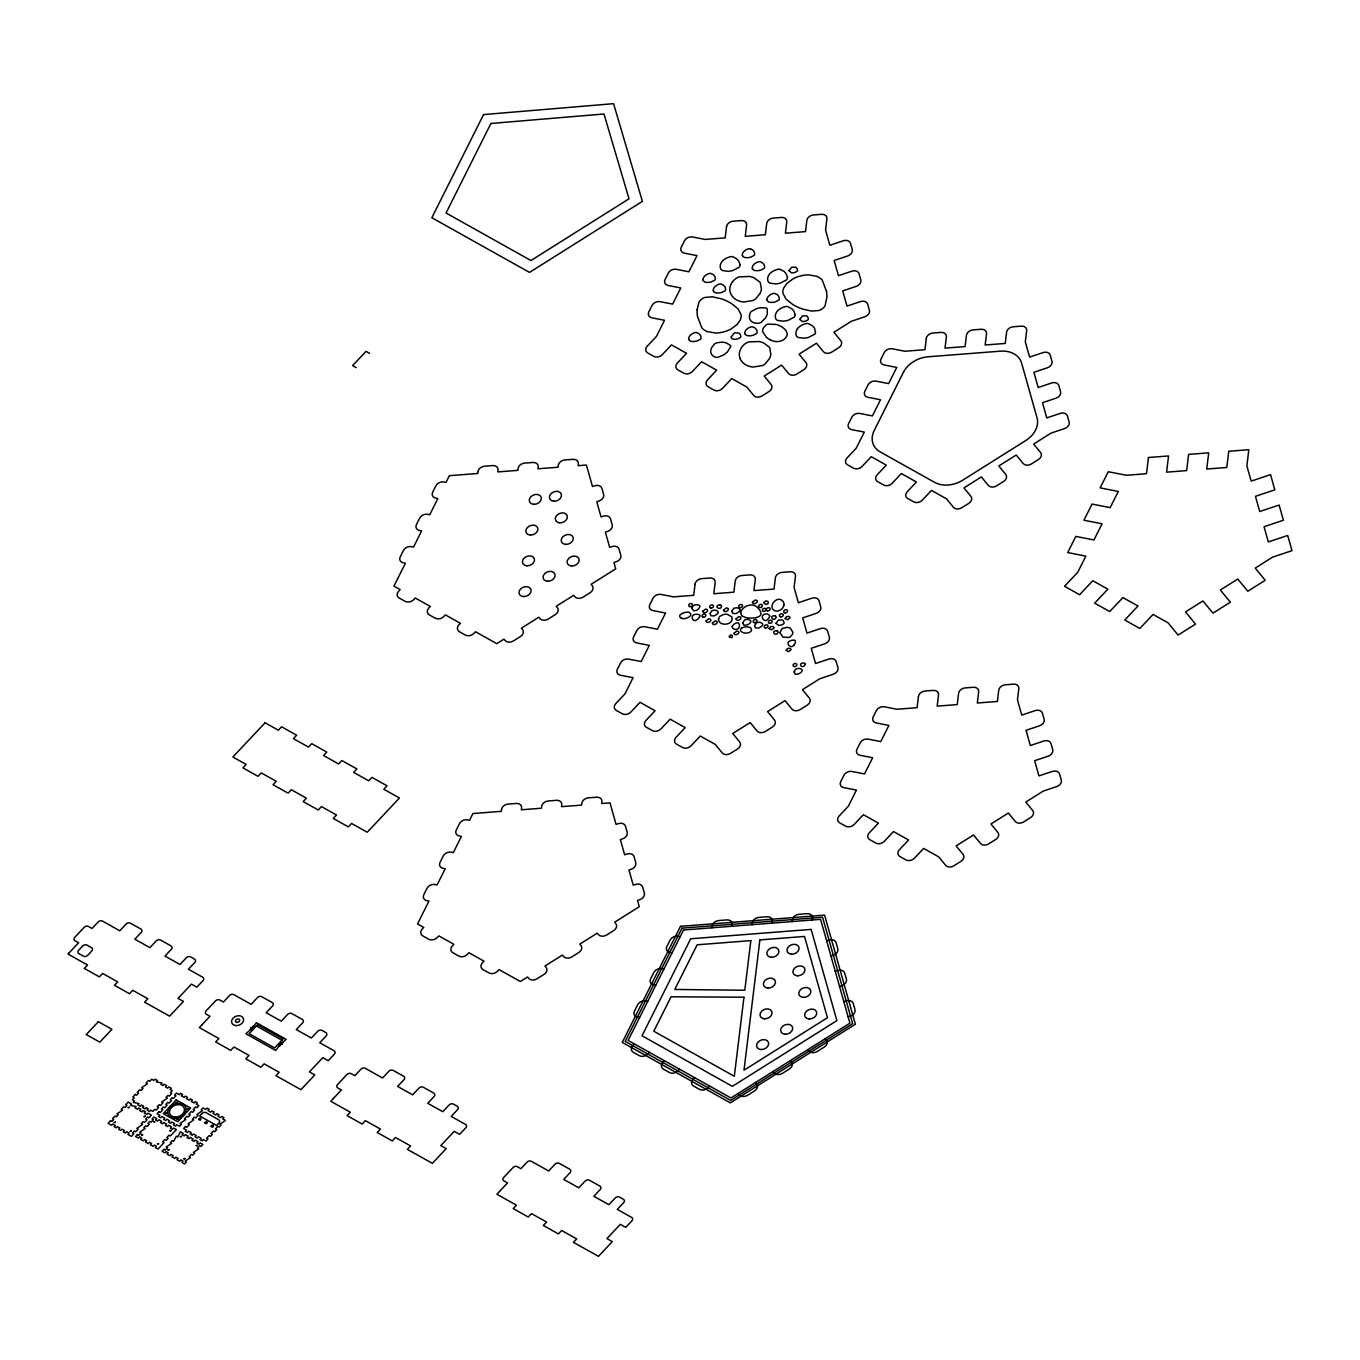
<?xml version="1.0" encoding="UTF-8"?>
<svg xmlns="http://www.w3.org/2000/svg" width="1360" height="1360" viewBox="0 0 1360 1360"><rect width="100%" height="100%" fill="white"/><g stroke="black" fill="none" stroke-linecap="round" stroke-linejoin="round"><path stroke-width="1.5" d="M114.206 1122.425L115.362 1121.983M115.413 1122.255L114.342 1122.663M128.163 1107.601L129.319 1107.159M129.37 1107.397L128.231 1107.754M130.152 1131.248L131.308 1130.908M131.359 1131.18L130.305 1131.588M142.681 1134.835L141.474 1135.039L142.63 1134.631M144.109 1116.526L145.265 1116.084M145.316 1116.322L144.177 1116.696M158.627 1143.76L157.42 1143.964L158.576 1143.556M165.92 1113.143L167.076 1112.701M167.127 1112.939L166.005 1113.33M167.994 1149.914L169.15 1149.472M169.201 1149.71L168.079 1150.101M175.746 1102.705L176.902 1102.263M176.953 1102.501L175.831 1102.892M176.953 1119.314L178.092 1118.872M178.143 1119.11L177.038 1119.501M186.779 1108.876L187.935 1108.434M183.94 1158.856L185.096 1158.414M187.969 1108.672L186.83 1109.029M185.147 1158.635L184.025 1159.026M711.909 927.809L712.13 925.956A6.239 4.726 -22.1 0 1 718.76 920.533L726.784 919.904A6.239 4.726 -22.1 0 1 732.207 924.392L731.986 926.245M752.063 924.681L752.284 922.828A6.239 4.726 -22.1 0 1 758.914 917.405L766.938 916.793A6.239 4.726 -22.1 0 1 772.361 921.264L772.14 923.117M792.2 921.553L792.438 919.7A6.239 4.726 -22.1 0 1 799.051 914.294L807.092 913.665A6.239 4.726 -22.1 0 1 812.515 918.136L812.277 919.989M699.465 617.304L700.009 615.859A1.921 1.462 -22.1 0 0 699.669 615.06L698.377 614.448A7.837 5.933 -22.1 0 0 695.504 614.346C689.894 614.329 692.172 623.407 696.966 619.718A8.007 6.052 -22.1 0 0 699.448 617.304M732.649 281.554L734.842 279.31A11.033 8.347 -22.1 0 1 739.245 276.862L749.615 276.454A26.877 20.349 -22.1 0 1 754.171 277.848L760.24 282.421L761.43 289.323A19.516 14.773 -22.1 0 1 759.985 293.539L755.752 298.792A11.152 8.432 -22.1 0 1 752.964 300.509L743.631 302.022A20.621 15.623 -22.1 0 1 730.558 293.318A16.864 12.767 -22.1 0 1 732.564 281.537M794.002 645.048A8.007 6.052 -22.1 0 0 795.379 642.226L795.294 640.815A1.921 1.462 -22.1 0 0 794.58 640.22L793.016 640.118A7.837 5.933 -22.1 0 0 790.092 640.9C784.584 642.872 791.078 649.723 794.019 645.048M634.355 1043.902L632.842 1045.5A6.239 4.726 -22.1 0 0 633.335 1052.317L639.353 1055.683A6.239 4.726 -22.1 0 0 647.904 1053.932L649.417 1052.334M664.479 1060.766L662.966 1062.364A6.239 4.726 -22.1 0 0 663.459 1069.181L669.477 1072.547A6.239 4.726 -22.1 0 0 678.028 1070.796L679.541 1069.198M694.586 1077.63L693.09 1079.228A6.239 4.726 -22.1 0 0 693.566 1086.045L699.601 1089.411A6.239 4.726 -22.1 0 0 708.135 1087.66L709.648 1086.062M741.778 627.946L744.345 627.045A9.707 7.344 -22.1 0 1 750.499 627.657C754.834 632.536 744.345 634.848 741.387 631.584A3.179 2.397 -22.1 0 1 741.659 627.861M682.312 613.343L680.102 614.856A3.179 2.397 -22.1 0 0 681.326 618.035M826.659 940.848L828.886 940.1A6.239 4.726 -22.1 0 1 836.094 942.701L837.811 948.77A6.239 4.726 -22.1 0 1 833.187 955.315L830.96 956.046M835.261 971.261L837.471 970.513A6.239 4.726 -22.1 0 1 844.679 973.097L846.396 979.183A6.239 4.726 -22.1 0 1 841.772 985.711L839.545 986.459M843.846 1001.657L846.056 1000.926A6.239 4.726 -22.1 0 1 853.264 1003.51L854.981 1009.579A6.239 4.726 -22.1 0 1 850.357 1016.124L848.13 1016.855M719.644 604.877C712.232 606.271 721.871 611.473 721.531 605.642A4.488 3.4 -22.1 0 0 719.627 604.894M680.153 936.717L678.079 936.309A6.239 4.726 -22.1 0 0 670.106 940.066L666.859 946.543A6.239 4.726 -22.1 0 0 669.97 952.476L672.044 952.884M663.935 969.051L661.844 968.643A6.239 4.726 -22.1 0 0 653.871 972.4L650.624 978.877A6.239 4.726 -22.1 0 0 653.735 984.81L655.809 985.218M647.7 1001.385L645.626 1000.977A6.239 4.726 -22.1 0 0 637.653 1004.734L634.406 1011.211A6.239 4.726 -22.1 0 0 637.517 1017.144L639.591 1017.552M750.244 248.727L752.352 249.764A12.24 9.265 -22.1 0 1 754.256 251.923L754.698 254.354A2.856 2.159 -22.1 0 1 754.018 255.459L750.856 257.091A12.869 9.741 -22.1 0 1 747.082 257.72L744.481 257.431A3.995 3.026 -22.1 0 1 742.73 255.765L742.679 255.544M681.258 618.154C684.964 620.279 695.266 615.264 688.738 612.17A9.707 7.344 -22.1 0 0 682.363 613.445M771.103 340.357L768.094 338.572A42.092 31.858 -22.1 0 1 766.411 337.263L762.654 331.67A8.772 6.647 -22.1 0 1 763.368 327.981L765.765 325.244A6.086 4.607 -22.1 0 1 768.213 324.105L776.271 324.479A28.203 21.352 -22.1 0 1 780.283 325.992A26.112 19.771 -22.1 0 1 782.374 327.131L785.91 330.31L787.27 333.778A8.126 6.154 -22.1 0 1 780.13 341.19L779.603 341.394A13.481 10.217 -22.1 0 1 771.171 340.272M369.648 353.379L366.027 351.356L352.614 365.619L356.218 367.642M256.394 1025.967L281.911 1040.247M775.098 615.791C767.907 615.026 773.925 622.965 776.271 617.185A4.488 3.4 -22.1 0 0 775.081 615.808M777.053 630.802C769.981 629.85 775.812 638.061 778.226 632.196A4.488 3.4 -22.1 0 0 777.036 630.819M170.918 1130.449L169.762 1130.891L170.969 1130.585M825.282 1038.649L826.421 1040.043A6.239 4.726 -22.1 0 1 824.245 1047.064L817.275 1051.45A6.239 4.726 -22.1 0 1 808.996 1051.008L807.857 1049.614M790.432 1060.562L791.571 1061.973A6.239 4.726 -22.1 0 1 789.395 1068.977L782.442 1073.363A6.239 4.726 -22.1 0 1 774.163 1072.921L773.007 1071.527M755.582 1082.475L756.738 1083.886A6.239 4.726 -22.1 0 1 754.562 1090.89L747.592 1095.276A6.239 4.726 -22.1 0 1 739.313 1094.834L738.174 1093.44M767.329 300.271L767.38 300.492A3.995 3.026 -22.1 0 0 769.114 302.158L771.715 302.447A12.869 9.741 -22.1 0 0 775.489 301.801L778.651 300.186A2.856 2.159 -22.1 0 0 779.348 299.081L778.889 296.65A12.24 9.265 -22.1 0 0 776.985 294.474L774.877 293.454A3.723 2.822 -22.1 0 0 773.126 293.522L771.494 294.117A7.089 5.355 -22.1 0 0 766.819 300.373M752.658 268.549L752.709 268.77A3.995 3.026 -22.1 0 0 754.443 270.436L757.061 270.725A12.869 9.741 -22.1 0 0 760.835 270.079L763.997 268.464A2.856 2.159 -22.1 0 0 764.677 267.359L764.235 264.928A12.24 9.265 -22.1 0 0 762.314 262.769L760.206 261.732A3.723 2.822 -22.1 0 0 758.455 261.8L756.84 262.395A7.089 5.355 -22.1 0 0 752.148 268.651M745.178 333.676L745.229 333.897A3.995 3.026 -22.1 0 0 746.963 335.563L749.581 335.852A12.869 9.741 -22.1 0 0 753.338 335.206L756.517 333.591A2.856 2.159 -22.1 0 0 757.197 332.486L756.755 330.055A12.24 9.265 -22.1 0 0 754.834 327.879L752.726 326.859A3.723 2.822 -22.1 0 0 750.975 326.927L749.36 327.522A7.089 5.355 -22.1 0 0 744.668 333.778M703.341 280.279L703.409 280.483A3.995 3.026 -22.1 0 0 705.143 282.166L707.744 282.455A12.869 9.741 -22.1 0 0 711.518 281.809L714.68 280.177A2.856 2.159 -22.1 0 0 715.36 279.072L714.918 276.641A12.24 9.265 -22.1 0 0 713.014 274.482L710.906 273.462A3.723 2.822 -22.1 0 0 709.155 273.513L707.523 274.125A7.089 5.355 -22.1 0 0 702.848 280.381M689.078 339.371L689.129 339.592A3.995 3.026 -22.1 0 0 690.863 341.275L693.481 341.547A12.869 9.741 -22.1 0 0 697.255 340.901L700.417 339.286A2.856 2.159 -22.1 0 0 701.097 338.181L700.655 335.75A12.24 9.265 -22.1 0 0 698.734 333.591L696.643 332.554A3.723 2.822 -22.1 0 0 694.875 332.622L693.26 333.234A7.089 5.355 -22.1 0 0 688.585 339.473M826.523 291.38L822.222 280.126A19.38 14.671 -22.1 0 0 816.714 276.284L808.469 274.873A25.942 19.635 -22.1 0 0 793.118 278.8L786.913 283.39L783.649 288.133A14.093 10.659 -22.1 0 0 782.935 293.25L785.995 299.115L792.455 304.283A63.376 47.974 -22.1 0 0 802.434 309.026L811.529 311.1L818.992 310.471A9.163 6.936 -22.1 0 0 822.511 308.601A10.506 7.956 -22.1 0 0 823.701 307.53A9.282 7.021 -22.1 0 0 825.027 305.881L826.897 297.194A65.858 49.861 -22.1 0 0 826.523 291.38M253.147 1026.103A2.346 1.768 -22.1 0 1 253.334 1028.653A2.346 1.768 -22.1 0 1 250.121 1029.316M279.956 1046.01A2.346 1.768 -22.1 0 1 279.769 1043.46A2.346 1.768 -22.1 0 1 282.965 1042.797M796.875 329.698A11.254 8.517 -22.1 0 0 795.872 333.574L796.195 335.359A6.307 4.777 -22.1 0 0 798.133 337.433L803.811 338.181A21.488 16.269 -22.1 0 0 808.622 337.365L814.742 334.186A4.607 3.485 -22.1 0 0 815.558 332.724L814.538 328.287A20.468 15.487 -22.1 0 0 812.192 325.618L808.282 323.578A5.984 4.539 -22.1 0 0 805.885 323.578L802.383 324.87A20.383 15.436 -22.1 0 0 801.21 325.516L799.782 326.451A9.01 6.817 -22.1 0 0 796.841 329.681M742.186 255.646A7.089 5.355 -22.1 0 1 746.861 249.407L748.493 248.795A3.723 2.822 -22.1 0 1 750.244 248.727M713.677 291.074A3.995 3.026 -22.1 0 0 715.428 292.74L718.029 293.029A12.869 9.741 -22.1 0 0 721.803 292.383L724.965 290.768A2.856 2.159 -22.1 0 0 725.662 289.663L725.203 287.232A12.24 9.265 -22.1 0 0 723.299 285.073L721.191 284.036A3.723 2.822 -22.1 0 0 719.44 284.104L717.808 284.699A7.089 5.355 -22.1 0 0 713.133 290.955M740.01 358.394A20.621 15.623 -22.1 0 0 753.083 367.064L762.416 365.585A11.152 8.432 -22.1 0 0 765.204 363.868L769.437 358.598A19.516 14.773 -22.1 0 0 770.882 354.399L769.692 347.48L763.623 342.924A26.877 20.349 -22.1 0 0 759.05 341.53L748.697 341.938A11.033 8.347 -22.1 0 0 744.294 344.386L742.101 346.63A16.864 12.767 -22.1 0 0 740.078 358.36M763.725 602.752L765.884 604.537L767.975 603.721A4.488 3.4 -22.1 0 0 768.315 601.851L766.105 600.797L763.759 602.565M779.943 632.604L782.918 637.143L788.987 637.449A4.59 3.468 -22.1 0 0 790.517 636.565L792.03 634.831A7.854 5.95 -22.1 0 0 792.897 632.264L790.313 628.218A10.727 8.109 -22.1 0 0 787.066 627.317L782.255 628.422L779.943 632.604M718.454 619.293C718.777 624.92 726.92 625.379 730.405 622.353A4.59 3.468 -22.1 0 0 731.493 621.095L732.105 619.14A7.854 5.95 -22.1 0 0 731.663 616.709L727.056 614.227A10.727 8.109 -22.1 0 0 723.367 614.584L719.746 616.403L718.454 619.293M749.445 315.826L749.428 316.2A20.383 15.436 -22.1 0 0 749.479 317.237L749.683 318.546A9.01 6.817 -22.1 0 0 751.621 321.521A11.254 8.517 -22.1 0 0 755.446 323.153L757.673 323.323A6.307 4.777 -22.1 0 0 761.158 322.32L765.357 318.155A21.488 16.269 -22.1 0 0 767.244 314.296L767.261 308.89A4.607 3.485 -22.1 0 0 766.088 307.938L760.461 307.7A20.468 15.487 -22.1 0 0 756.058 308.873L751.451 311.389A5.984 4.539 -22.1 0 0 750.04 313.208L749.445 315.826M805.392 664.224C803.335 669.681 797.079 664.071 802.995 662.915A4.488 3.4 -22.1 0 1 804.967 663.561L805.392 664.224M794.07 671.891L795.294 674.186L798.116 674.101A8.007 6.052 -22.1 0 0 801.193 672.231L802.213 670.888A1.921 1.462 -22.1 0 0 802.162 669.987L801.193 669.086A7.837 5.933 -22.1 0 0 798.626 668.321L795.872 668.984L794.07 671.891M731.17 336.889L731.952 338.759L734.417 339.371A9.911 7.514 -22.1 0 0 738.021 338.742L740.214 337.552A2.295 1.734 -22.1 0 0 740.809 336.481L740.418 334.747A9.707 7.361 -22.1 0 0 738.888 333.03L734.536 332.741L731.17 336.889M740.027 264.622L739.874 265.846A4.607 3.485 -22.1 0 1 739.075 267.308L732.938 270.487A21.488 16.269 -22.1 0 1 728.127 271.303L722.449 270.538A6.307 4.777 -22.1 0 1 720.511 268.481L720.188 266.679A11.254 8.517 -22.1 0 1 721.191 262.803A9.01 6.817 -22.1 0 1 724.098 259.573L725.526 258.638A20.383 15.436 -22.1 0 1 726.699 257.992L730.218 256.7A5.984 4.539 -22.1 0 1 732.615 256.7L736.508 258.74A20.468 15.487 -22.1 0 1 738.854 261.409L740.027 264.622M769.131 628.643L771.46 629.85L774.061 627.997A4.488 3.4 -22.1 0 0 772.837 626.501L770.559 626.671L769.131 628.541M776.033 623.305L778.498 625.379A8.007 6.052 -22.1 0 0 782.017 624.75L783.598 623.866A1.921 1.462 -22.1 0 0 784.091 622.965L783.853 621.707A7.837 5.933 -22.1 0 0 782.289 619.939L778.515 620.007L776.033 623.305M787.474 277.236L787.321 278.46A4.607 3.485 -22.1 0 1 786.522 279.922L780.385 283.084A21.488 16.269 -22.1 0 1 775.574 283.9L769.896 283.152A6.307 4.777 -22.1 0 1 767.958 281.095L767.635 279.293A11.254 8.517 -22.1 0 1 768.638 275.417A9.01 6.817 -22.1 0 1 771.545 272.17L772.973 271.252A20.383 15.436 -22.1 0 1 774.146 270.589L777.665 269.314A5.984 4.539 -22.1 0 1 780.062 269.297L783.955 271.354A20.468 15.487 -22.1 0 1 786.301 274.023L787.474 277.236M789.021 270.725L791.622 272.901A8.449 6.392 -22.1 0 0 795.345 272.255L797.011 271.32A2.023 1.53 -22.1 0 0 797.521 270.368L797.283 269.042A8.279 6.273 -22.1 0 0 795.617 267.172L791.639 267.257L789.021 270.725M785.179 618.562L787.661 619.752L790.075 617.797A4.488 3.4 -22.1 0 0 788.885 616.42L786.505 616.641L785.179 618.562M786.182 650.42L788.681 651.61L791.095 649.655A4.488 3.4 -22.1 0 0 789.905 648.278L787.525 648.499L786.182 650.42M795.124 314.5L794.971 315.724A4.607 3.485 -22.1 0 1 794.155 317.186L788.018 320.348A21.488 16.269 -22.1 0 1 783.207 321.181L777.546 320.416A6.307 4.777 -22.1 0 1 775.591 318.359L775.268 316.557A11.254 8.517 -22.1 0 1 776.271 312.681A9.01 6.817 -22.1 0 1 779.178 309.434L780.606 308.516A20.383 15.436 -22.1 0 1 781.779 307.87L785.298 306.578A5.984 4.539 -22.1 0 1 787.695 306.578L791.588 308.618A20.468 15.487 -22.1 0 1 793.951 311.287L795.124 314.5M799.816 319.379L802.417 321.555A8.449 6.392 -22.1 0 0 806.14 320.892L807.806 319.957A2.023 1.53 -22.1 0 0 808.333 319.005L808.078 317.679A8.279 6.273 -22.1 0 0 806.429 315.809L802.451 315.894L799.816 319.379M697.136 309.689L697.119 310.709A65.858 49.861 -22.1 0 0 697.493 316.506L701.794 327.777A19.38 14.671 -22.1 0 0 707.302 331.619L715.547 333.013A25.942 19.635 -22.1 0 0 730.898 329.103L737.103 324.513L740.367 319.753A14.093 10.659 -22.1 0 0 741.081 314.653L738.021 308.788L731.561 303.62A63.376 47.974 -22.1 0 0 721.582 298.877L712.487 296.803L705.024 297.415A9.163 6.936 -22.1 0 0 701.488 299.302A10.506 7.956 -22.1 0 0 700.315 300.356A9.282 7.021 -22.1 0 0 698.989 302.022L697.136 309.689M732.173 626.62C732.343 630.343 738.514 630.411 739.262 626.96A8.007 6.052 -22.1 0 0 739.194 624.138L738.514 623.084A1.921 1.462 -22.1 0 0 737.375 622.744L735.76 623.186A7.837 5.933 -22.1 0 0 733.261 624.852L732.173 626.62M769.675 616.029L769.335 617.27A7.837 5.933 -22.1 0 1 767.686 619.497L766.309 620.415A1.921 1.462 -22.1 0 1 765.187 620.568L763.793 619.905A8.007 6.052 -22.1 0 1 762.314 617.559C761.566 613.7 768.689 612.425 769.675 616.029M740.588 612.918L741.88 615.944L745.824 617.542A22.729 17.204 -22.1 0 0 755.82 617.695L758.846 616.658A3.944 2.992 -22.1 0 0 761.039 613.411L760.172 610.98A26.01 19.686 -22.1 0 0 757.928 607.937C752.981 601.936 742.135 605.88 740.588 612.918M784.125 604.792L782.391 608.515A7.854 5.95 -22.1 0 1 779.807 610.334L777.461 611.082A4.59 3.468 -22.1 0 1 775.778 611.048C766.513 608.379 776.526 594.507 782.595 600.967A10.727 8.109 -22.1 0 1 783.955 603.517L784.125 604.792M691.866 608.328L693.651 610.827L696.83 610.215A8.007 6.052 -22.1 0 0 699.312 607.784L699.89 606.356A1.921 1.462 -22.1 0 0 699.533 605.54L698.241 604.945A7.837 5.933 -22.1 0 0 695.368 604.843L693.056 605.795L691.866 608.328M702.831 611.252C702.797 614.499 708.9 612.034 707.506 609.841A4.488 3.4 -22.1 0 0 705.619 609.093L702.831 611.15M706.027 620.908C706.044 624.325 712.3 621.367 710.719 619.514A4.488 3.4 -22.1 0 0 708.815 618.766L706.027 620.908M710.056 613.564L711.076 615.808L713.864 615.893A8.007 6.052 -22.1 0 0 717.043 614.176L718.165 612.901A1.921 1.462 -22.1 0 0 718.199 611.983L717.332 611.014A7.837 5.933 -22.1 0 0 714.867 610.079L711.96 610.691L710.056 613.564M712.385 623.067C712.402 626.467 718.641 623.56 717.077 621.673A4.488 3.4 -22.1 0 0 715.173 620.925L712.402 622.982M723.571 610.062C723.537 613.309 729.657 610.827 728.246 608.651A4.488 3.4 -22.1 0 0 726.359 607.903L723.571 610.062M729.266 636.735C734.23 640.611 732.564 631.38 729.283 636.599M731.867 611.218L732.887 613.462L735.675 613.564A8.007 6.052 -22.1 0 0 738.871 611.83L739.993 610.555A1.921 1.462 -22.1 0 0 740.027 609.637L739.16 608.668A7.837 5.933 -22.1 0 0 736.695 607.733L733.924 608.226L731.884 611.065M734.009 633.199C734.043 636.633 740.282 633.607 738.701 631.805A4.488 3.4 -22.1 0 0 736.814 631.057L734.009 633.199M736.066 618.783C736.049 622.013 742.152 619.548 740.758 617.372A4.488 3.4 -22.1 0 0 738.871 616.624L736.066 618.783M742.679 622.795L743.699 625.056L746.487 625.141A8.007 6.052 -22.1 0 0 749.683 623.424L750.788 622.132A1.921 1.462 -22.1 0 0 750.822 621.214L749.955 620.245A7.837 5.933 -22.1 0 0 747.507 619.31L744.583 619.922L742.679 622.795M752.437 602.123C752.437 605.319 758.268 603.007 757.197 600.814A4.488 3.4 -22.1 0 0 755.225 599.981L752.437 602.123M754.545 625.702L755.565 627.946L758.336 628.031A8.007 6.052 -22.1 0 0 761.532 626.314L762.654 625.022A1.921 1.462 -22.1 0 0 762.688 624.121L761.821 623.152A7.837 5.933 -22.1 0 0 759.356 622.217L756.602 622.71L754.562 625.549M153.816 1121.864L155.023 1121.711L153.833 1121.745M180.336 1136.705L181.543 1136.535L180.353 1136.637M196.282 1145.63L197.489 1145.46L196.299 1145.562M198.662 1119.399C202.232 1122.544 200.94 1115.149 198.662 1119.399M204.884 1122.867C208.165 1126.114 207.723 1118.6 204.884 1122.799M211.089 1126.352C214.132 1129.718 214.166 1122.119 211.106 1126.267M250.818 1027.769L252.45 1027.48L250.818 1027.769M280.653 1044.48L282.285 1044.225L280.67 1044.378M730.643 346.664L727.43 351.917A21.488 16.269 -22.1 0 1 723.639 354.909L717.893 357.289A6.307 4.777 -22.1 0 1 714.561 356.881L712.912 355.827A11.254 8.517 -22.1 0 1 710.906 352.699A9.01 6.817 -22.1 0 1 711.127 349.027L711.722 347.684A20.383 15.436 -22.1 0 1 712.317 346.647L714.561 343.995A5.984 4.539 -22.1 0 1 716.737 342.771L721.837 342.176A20.468 15.487 -22.1 0 1 726.002 342.788L730.286 345.27A4.607 3.485 -22.1 0 1 730.643 346.664M252.705 1027.582L245.905 1033.804L275.723 1050.498L280.636 1043.987L286.195 1039.38L256.377 1022.686L252.688 1027.633M477.955 471.631L477.734 473.484L449.344 475.694L445.978 482.392L443.904 481.984A6.239 4.726 -22.1 0 0 435.931 485.741L432.684 492.218A6.239 4.726 -22.1 0 0 435.795 498.151L437.869 498.559L429.76 514.726L427.669 514.318A6.239 4.726 -22.1 0 0 419.696 518.092L416.449 524.552A6.239 4.726 -22.1 0 0 419.56 530.485L421.634 530.893L413.525 547.06L411.451 546.652A6.239 4.726 -22.1 0 0 403.478 550.426L400.231 556.886A6.239 4.726 -22.1 0 0 403.325 562.819L405.416 563.227L393.941 586.092L400.18 589.577L398.667 591.192A6.239 4.726 -22.1 0 0 399.16 597.992L405.178 601.358A6.239 4.726 -22.1 0 0 413.729 599.624L415.242 598.009L430.287 606.441L428.791 608.056A6.239 4.726 -22.1 0 0 429.267 614.856L435.302 618.222A6.239 4.726 -22.1 0 0 443.853 616.471L445.349 614.873L460.411 623.305L458.898 624.903A6.239 4.726 -22.1 0 0 459.391 631.72L465.426 635.086A6.239 4.726 -22.1 0 0 473.96 633.335L475.473 631.737L496.774 643.654L503.982 639.115L505.138 640.526A6.239 4.726 -22.1 0 0 513.417 640.951L520.387 636.582A6.239 4.726 -22.1 0 0 522.563 629.561L521.407 628.167L538.832 617.202L539.971 618.596A6.239 4.726 -22.1 0 0 548.25 619.038L555.22 614.652A6.239 4.726 -22.1 0 0 557.396 607.648L556.257 606.254L573.682 595.289L574.821 596.683A6.239 4.726 -22.1 0 0 583.1 597.125L590.07 592.739A6.239 4.726 -22.1 0 0 592.246 585.735L591.09 584.324L615.74 568.837L613.955 562.547L616.182 561.799A6.239 4.726 -22.1 0 0 620.806 555.271L619.089 549.185A6.239 4.726 -22.1 0 0 611.881 546.601L609.671 547.332L605.37 532.134L607.58 531.403A6.239 4.726 -22.1 0 0 612.221 524.858L610.504 518.772A6.239 4.726 -22.1 0 0 603.296 516.188L601.069 516.936L596.785 501.738L598.995 500.99A6.239 4.726 -22.1 0 0 603.636 494.462L601.902 488.376A6.239 4.726 -22.1 0 0 594.711 485.792L592.484 486.523L586.415 465.035L578.102 465.681L578.323 463.811A6.239 4.726 -22.1 0 0 572.917 459.34L564.876 459.969A6.239 4.726 -22.1 0 0 558.263 465.375L558.025 467.245L537.948 468.792L538.186 466.939A6.239 4.726 -22.1 0 0 532.763 462.468L524.722 463.08A6.239 4.726 -22.1 0 0 518.109 468.503L517.871 470.356L497.811 471.92L498.032 470.067A6.239 4.726 -22.1 0 0 492.609 465.579L484.585 466.208A6.239 4.726 -22.1 0 0 477.955 471.631M501.534 809.489L501.296 811.342L472.906 813.552L469.557 820.25L467.466 819.842A6.239 4.726 -22.1 0 0 459.493 823.599L456.246 830.076A6.239 4.726 -22.1 0 0 459.357 836.009L461.431 836.417L453.322 852.584L451.248 852.176A6.239 4.726 -22.1 0 0 443.275 855.95L440.028 862.41A6.239 4.726 -22.1 0 0 443.139 868.343L445.213 868.751L437.104 884.918L435.013 884.51A6.239 4.726 -22.1 0 0 427.04 888.284L423.793 894.744A6.239 4.726 -22.1 0 0 426.904 900.677L428.978 901.085L417.503 923.95L423.742 927.435L422.229 929.05A6.239 4.726 -22.1 0 0 422.722 935.85L428.757 939.233A6.239 4.726 -22.1 0 0 437.291 937.482L438.804 935.867L453.866 944.299L452.353 945.914A6.239 4.726 -22.1 0 0 452.846 952.714L458.864 956.08A6.239 4.726 -22.1 0 0 467.415 954.329L468.928 952.731L483.99 961.163L482.477 962.761A6.239 4.726 -22.1 0 0 482.97 969.578L488.988 972.944A6.239 4.726 -22.1 0 0 497.539 971.193L499.052 969.595L520.353 981.512L527.561 976.973L528.7 978.384A6.239 4.726 -22.1 0 0 536.979 978.809L543.949 974.44A6.239 4.726 -22.1 0 0 546.125 967.419L544.986 966.025L562.411 955.06L563.55 956.454A6.239 4.726 -22.1 0 0 571.829 956.896L578.799 952.51A6.239 4.726 -22.1 0 0 580.975 945.506L579.819 944.112L597.244 933.147L598.4 934.541A6.239 4.726 -22.1 0 0 606.679 934.983L613.649 930.597A6.239 4.726 -22.1 0 0 615.808 923.593L614.669 922.182L639.302 906.695L637.534 900.405L639.744 899.657A6.239 4.726 -22.1 0 0 644.368 893.129L642.651 887.043A6.239 4.726 -22.1 0 0 635.46 884.459L633.233 885.19L628.949 869.992L631.159 869.261A6.239 4.726 -22.1 0 0 635.783 862.716L634.066 856.63A6.239 4.726 -22.1 0 0 626.875 854.046L624.648 854.794L620.347 839.596L622.574 838.848A6.239 4.726 -22.1 0 0 627.198 832.32L625.481 826.234A6.239 4.726 -22.1 0 0 618.273 823.65L616.063 824.381L609.994 802.893L601.681 803.539L601.902 801.686A6.239 4.726 -22.1 0 0 596.479 797.198L588.455 797.827A6.239 4.726 -22.1 0 0 581.825 803.233L581.604 805.103L561.527 806.65L561.748 804.797A6.239 4.726 -22.1 0 0 556.325 800.326L548.301 800.955A6.239 4.726 -22.1 0 0 541.671 806.361L541.45 808.214L521.373 809.778L521.594 807.925A6.239 4.726 -22.1 0 0 516.188 803.454L508.147 804.066A6.239 4.726 -22.1 0 0 501.534 809.489M726.546 226.61L725.186 237.881L705.109 239.428L692.495 236.98A6.239 4.726 -22.1 0 0 684.522 240.737L681.275 247.214A6.239 4.726 -22.1 0 0 684.386 253.147L697 255.612L688.874 271.779L676.277 269.314A6.239 4.726 -22.1 0 0 668.304 273.071L665.057 279.548A6.239 4.726 -22.1 0 0 668.151 285.481L680.765 287.946L672.656 304.113L660.042 301.648A6.239 4.726 -22.1 0 0 652.069 305.405L648.822 311.882A6.239 4.726 -22.1 0 0 651.933 317.815L664.53 320.28L656.421 336.447L647.258 346.171A6.239 4.726 -22.1 0 0 647.751 352.988L653.769 356.354A6.239 4.726 -22.1 0 0 662.32 354.603L671.483 344.879L686.545 353.311L677.382 363.035A6.239 4.726 -22.1 0 0 677.875 369.852L683.893 373.218A6.239 4.726 -22.1 0 0 692.444 371.467L701.607 361.743L716.669 370.175L707.506 379.899A6.239 4.726 -22.1 0 0 707.999 386.699L714.017 390.082A6.239 4.726 -22.1 0 0 722.568 388.331L731.731 378.59L746.793 387.022L753.729 395.505A6.239 4.726 -22.1 0 0 762.008 395.947L768.978 391.561A6.239 4.726 -22.1 0 0 771.154 384.557L764.201 376.074L781.626 365.109L788.579 373.592A6.239 4.726 -22.1 0 0 796.858 374.034L803.828 369.648A6.239 4.726 -22.1 0 0 806.004 362.627L799.051 354.161L816.476 343.196L823.412 351.679A6.239 4.726 -22.1 0 0 831.691 352.121L838.661 347.735A6.239 4.726 -22.1 0 0 840.837 340.714L833.901 332.248L851.326 321.283L864.773 316.795A6.239 4.726 -22.1 0 0 869.397 310.25L867.68 304.181A6.239 4.726 -22.1 0 0 860.472 301.58L847.025 306.085L842.724 290.87L856.188 286.382A6.239 4.726 -22.1 0 0 860.812 279.854L859.095 273.768A6.239 4.726 -22.1 0 0 851.887 271.184L838.44 275.672L834.139 260.474L847.603 255.986A6.239 4.726 -22.1 0 0 852.227 249.441L850.51 243.355A6.239 4.726 -22.1 0 0 843.302 240.771L829.855 245.276L825.554 230.061L826.931 218.807A6.239 4.726 -22.1 0 0 821.508 214.336L813.484 214.948A6.239 4.726 -22.1 0 0 806.854 220.371L805.477 231.625L785.4 233.189L786.777 221.935A6.239 4.726 -22.1 0 0 781.354 217.447L773.33 218.076A6.239 4.726 -22.1 0 0 766.7 223.499L765.34 234.753L745.263 236.317L746.623 225.063A6.239 4.726 -22.1 0 0 741.2 220.575L733.176 221.204A6.239 4.726 -22.1 0 0 726.546 226.61M695.079 584.052L693.719 595.306L673.642 596.87L661.028 594.405A6.239 4.726 -22.1 0 0 653.055 598.162L649.808 604.639A6.239 4.726 -22.1 0 0 652.919 610.572L665.533 613.037L657.407 629.204L644.81 626.739A6.239 4.726 -22.1 0 0 636.82 630.513L633.59 636.973A6.239 4.726 -22.1 0 0 636.684 642.906L649.298 645.371L641.189 661.538L628.575 659.073A6.239 4.726 -22.1 0 0 620.602 662.847L617.355 669.307A6.239 4.726 -22.1 0 0 620.466 675.24L633.063 677.705L624.954 693.872L615.791 703.613A6.239 4.726 -22.1 0 0 616.284 710.413L622.302 713.779A6.239 4.726 -22.1 0 0 630.853 712.045L640.016 702.304L655.078 710.736L645.915 720.477A6.239 4.726 -22.1 0 0 646.408 727.277L652.426 730.643A6.239 4.726 -22.1 0 0 660.977 728.892L670.14 719.168L685.202 727.6L676.039 737.324A6.239 4.726 -22.1 0 0 676.532 744.141L682.55 747.507A6.239 4.726 -22.1 0 0 691.101 745.756L700.264 736.032L715.326 744.464L722.262 752.947A6.239 4.726 -22.1 0 0 730.541 753.372L737.511 749.003A6.239 4.726 -22.1 0 0 739.687 741.982L732.734 733.499L750.159 722.551L757.112 731.017A6.239 4.726 -22.1 0 0 765.391 731.459L772.361 727.073A6.239 4.726 -22.1 0 0 774.537 720.069L767.584 711.586L785.009 700.621L791.945 709.104A6.239 4.726 -22.1 0 0 800.224 709.546L807.194 705.16A6.239 4.726 -22.1 0 0 809.37 698.156L802.434 689.673L819.859 678.708L833.306 674.22A6.239 4.726 -22.1 0 0 837.93 667.692L836.213 661.606A6.239 4.726 -22.1 0 0 829.005 659.022L815.558 663.51L811.257 648.312L824.721 643.824A6.239 4.726 -22.1 0 0 829.345 637.279L827.628 631.193A6.239 4.726 -22.1 0 0 820.42 628.609L806.973 633.097L802.672 617.899L816.136 613.411A6.239 4.726 -22.1 0 0 820.76 606.883L819.043 600.797A6.239 4.726 -22.1 0 0 811.835 598.213L798.388 602.701L794.087 587.503L795.464 576.249A6.239 4.726 -22.1 0 0 790.041 571.761L782.017 572.39A6.239 4.726 -22.1 0 0 775.387 577.796L774.01 589.067L753.933 590.614L755.31 579.36A6.239 4.726 -22.1 0 0 749.887 574.889L741.863 575.501A6.239 4.726 -22.1 0 0 735.233 580.924L733.873 592.178L713.796 593.742L715.156 582.488A6.239 4.726 -22.1 0 0 709.733 578L701.709 578.629A6.239 4.726 -22.1 0 0 695.079 584.052M743.954 997.22L734.315 1076.287L653.803 1031.22L671.092 996.795L743.954 997.22M750.839 940.61L744.804 990.25L674.781 989.451L697.187 944.792L750.839 940.61M759.883 939.913L744.005 1070.201L827.458 1017.722L804.508 936.445L759.883 939.913M926.296 338.436L924.936 349.69L904.859 351.254L892.245 348.789A6.239 4.726 -22.1 0 0 884.272 352.563L881.025 359.023A6.239 4.726 -22.1 0 0 884.136 364.956L896.75 367.421L888.624 383.588L876.027 381.123A6.239 4.726 -22.1 0 0 868.054 384.897L864.807 391.357A6.239 4.726 -22.1 0 0 867.901 397.29L880.515 399.755L872.406 415.922L859.792 413.457A6.239 4.726 -22.1 0 0 851.819 417.231L848.572 423.691A6.239 4.726 -22.1 0 0 851.683 429.624L864.297 432.089L856.171 448.256L847.008 457.997A6.239 4.726 -22.1 0 0 847.501 464.797L853.519 468.18A6.239 4.726 -22.1 0 0 862.07 466.429L871.233 456.688L886.295 465.12L877.132 474.861A6.239 4.726 -22.1 0 0 877.625 481.661L883.643 485.027A6.239 4.726 -22.1 0 0 892.194 483.293L901.357 473.552L916.419 481.984L907.256 491.708A6.239 4.726 -22.1 0 0 907.749 498.525L913.767 501.891A6.239 4.726 -22.1 0 0 922.318 500.14L931.481 490.416L946.543 498.848L953.479 507.331A6.239 4.726 -22.1 0 0 961.758 507.756L968.728 503.387A6.239 4.726 -22.1 0 0 970.904 496.366L963.968 487.883L981.376 476.935L988.329 485.401A6.239 4.726 -22.1 0 0 996.608 485.843L1003.578 481.474A6.239 4.726 -22.1 0 0 1005.754 474.453L998.801 465.97L1016.226 455.022L1023.179 463.488A6.239 4.726 -22.1 0 0 1031.458 463.93L1038.411 459.544A6.239 4.726 -22.1 0 0 1040.587 452.54L1033.651 444.057L1051.076 433.092L1064.523 428.604A6.239 4.726 -22.1 0 0 1069.147 422.076L1067.43 415.99A6.239 4.726 -22.1 0 0 1060.239 413.406L1046.775 417.894L1042.491 402.696L1055.938 398.208A6.239 4.726 -22.1 0 0 1060.562 391.663L1058.845 385.577A6.239 4.726 -22.1 0 0 1051.637 382.993L1038.19 387.498L1033.889 372.283L1047.353 367.795A6.239 4.726 -22.1 0 0 1051.977 361.267L1050.26 355.181A6.239 4.726 -22.1 0 0 1043.052 352.597L1029.605 357.085L1025.304 341.887L1026.681 330.633A6.239 4.726 -22.1 0 0 1021.258 326.145L1013.234 326.774A6.239 4.726 -22.1 0 0 1006.604 332.18L1005.227 343.451L985.167 344.998L986.527 333.744A6.239 4.726 -22.1 0 0 981.104 329.273L973.08 329.902A6.239 4.726 -22.1 0 0 966.45 335.308L965.09 346.562L945.013 348.126L946.373 336.872A6.239 4.726 -22.1 0 0 940.967 332.401L932.926 333.013A6.239 4.726 -22.1 0 0 926.296 338.436M918.459 696.439L917.082 707.693L897.005 709.257L884.408 706.792A6.239 4.726 -22.1 0 0 876.418 710.566L873.171 717.026A6.239 4.726 -22.1 0 0 876.282 722.959L888.896 725.424L880.787 741.591L868.173 739.126A6.239 4.726 -22.1 0 0 860.2 742.9L856.953 749.36A6.239 4.726 -22.1 0 0 860.064 755.293L872.661 757.758L864.552 773.925L851.938 771.46A6.239 4.726 -22.1 0 0 843.965 775.234L840.718 781.694A6.239 4.726 -22.1 0 0 843.829 787.644L856.443 790.092L848.317 806.276L839.154 816A6.239 4.726 -22.1 0 0 839.647 822.817L845.682 826.183A6.239 4.726 -22.1 0 0 854.216 824.432L863.379 814.691L878.441 823.123L869.278 832.864A6.239 4.726 -22.1 0 0 869.771 839.664L875.806 843.047A6.239 4.726 -22.1 0 0 884.34 841.296L893.503 831.555L908.565 839.987L899.402 849.728A6.239 4.726 -22.1 0 0 899.895 856.528L905.913 859.911A6.239 4.726 -22.1 0 0 914.464 858.16L923.627 848.419L938.689 856.851L945.625 865.334A6.239 4.726 -22.1 0 0 953.904 865.776L960.874 861.39A6.239 4.726 -22.1 0 0 963.05 854.369L956.114 845.903L973.539 834.938L980.475 843.421A6.239 4.726 -22.1 0 0 988.754 843.863L995.724 839.477A6.239 4.726 -22.1 0 0 997.9 832.456L990.947 823.973L1008.372 813.025L1015.325 821.508A6.239 4.726 -22.1 0 0 1023.604 821.95L1030.574 817.564A6.239 4.726 -22.1 0 0 1032.75 810.543L1025.797 802.06L1043.222 791.112L1056.669 786.607A6.239 4.726 -22.1 0 0 1061.293 780.079L1059.576 773.993A6.239 4.726 -22.1 0 0 1052.385 771.409L1038.921 775.897L1034.637 760.699L1048.084 756.211A6.239 4.726 -22.1 0 0 1052.708 749.666L1050.991 743.597A6.239 4.726 -22.1 0 0 1043.8 741.013L1030.336 745.501L1026.052 730.303L1039.499 725.798A6.239 4.726 -22.1 0 0 1044.123 719.27L1042.406 713.184A6.239 4.726 -22.1 0 0 1035.215 710.6L1021.751 715.088L1017.467 699.89L1018.827 688.636A6.239 4.726 -22.1 0 0 1013.404 684.148L1005.38 684.777A6.239 4.726 -22.1 0 0 998.75 690.2L997.39 701.454L977.313 703.018L978.673 691.764A6.239 4.726 -22.1 0 0 973.267 687.276L965.226 687.905A6.239 4.726 -22.1 0 0 958.596 693.311L957.236 704.582L937.159 706.129L938.536 694.875A6.239 4.726 -22.1 0 0 933.113 690.404L925.072 691.033A6.239 4.726 -22.1 0 0 918.459 696.439M1148.469 457.504L1146.497 473.722L1126.42 475.269L1108.264 471.733L1100.155 487.9L1118.311 491.453L1110.185 507.62L1092.046 504.067L1083.937 520.234L1102.076 523.787L1093.967 539.954L1075.811 536.401L1067.702 552.568L1085.858 556.121L1077.732 572.288L1064.54 586.296L1079.602 594.728L1092.794 580.72L1107.856 589.152L1094.664 603.16L1109.726 611.592L1122.918 597.584L1137.98 606.016L1124.788 620.024L1139.85 628.456L1153.042 614.431L1168.104 622.863L1178.1 635.069L1195.525 624.121L1185.529 611.915L1202.937 600.95L1212.95 613.156L1230.358 602.208L1220.362 590.002L1237.787 579.037L1247.783 591.243L1265.208 580.295L1255.212 568.089L1272.637 557.124L1292 550.664L1287.699 535.449L1268.336 541.926L1264.052 526.711L1283.415 520.251L1279.114 505.053L1259.751 511.513L1255.45 496.315L1274.83 489.855L1270.529 474.64L1251.166 481.117L1246.865 465.902L1248.837 449.701L1228.777 451.265L1226.788 467.466L1206.728 469.03L1208.7 452.829L1188.623 454.393L1186.651 470.594L1166.574 472.158L1168.546 455.957L1148.469 457.504M483.548 114.597L431.851 217.753L529.499 272.408L642.396 201.365L613.564 103.666L483.548 114.597M490.909 123.488L446.046 213.01L530.944 260.525L629.017 198.798L603.993 113.985L490.909 123.488M903.448 372.266L874.208 430.508A24.973 18.904 -22.1 0 0 880.277 451.945L934.524 482.324A24.973 18.904 -22.1 0 0 962.846 480.114L1025.61 440.64A24.973 18.904 -22.1 0 0 1037.051 417.843L1021.581 363.069A24.973 18.904 -22.1 0 0 1000.331 351.169L928.013 356.796A24.973 18.904 -22.1 0 0 903.448 372.266M680.493 926.33L622.268 1042.372L730.354 1102.875L855.389 1024.233L824.585 915.127L680.493 926.33M682.006 928.166L625.192 1041.386L730.66 1100.427L852.652 1023.689L822.579 917.235L682.006 928.166M683.519 930.019L628.116 1040.417L730.949 1097.979L849.915 1023.162L820.59 919.343L683.519 930.019M690.693 938.774L642.005 1035.776L732.36 1086.351L836.893 1020.612L811.138 929.39L690.693 938.774M69.326 952.646L68 954.074L87.55 965.005L84.32 968.439L99.382 976.871L102.612 973.437L117.674 981.869L114.444 985.303L129.506 993.735L132.736 990.301L147.798 998.733L144.568 1002.15L169.575 1016.158L183.447 1001.419L178.041 998.393L191.454 984.13L196.86 987.156L202.997 980.645A3.128 2.363 -22.1 0 0 202.759 977.245L188.411 969.221L194.769 962.472A3.128 2.363 -22.1 0 0 194.514 959.072L190.621 956.896A3.128 2.363 -22.1 0 0 186.354 957.763L180.013 964.512L164.951 956.08L171.292 949.348A3.128 2.363 -22.1 0 0 171.054 945.931L160.514 940.032A3.128 2.363 -22.1 0 0 156.23 940.916L149.889 947.648L134.827 939.216L141.168 932.484A3.128 2.363 -22.1 0 0 140.93 929.067L130.39 923.168A3.128 2.363 -22.1 0 0 126.106 924.052L119.765 930.784L102.476 921.094A3.128 2.363 -22.1 0 0 98.192 921.978L92.055 928.489L88.434 926.466A3.128 2.363 -22.1 0 0 84.167 927.35L74.766 937.329A3.128 2.363 -22.1 0 0 75.021 940.729L78.642 942.752L69.326 952.646M202.011 1024.777L199.359 1027.599L218.909 1038.547L215.679 1041.964L230.741 1050.396L233.971 1046.979L249.033 1055.411L245.803 1058.828L260.865 1067.26L264.095 1063.843L279.157 1072.258L275.927 1075.692L300.934 1089.683L314.789 1074.944L309.4 1071.918L322.813 1057.672L328.219 1060.681L334.356 1054.17A3.128 2.363 -22.1 0 0 334.118 1050.77L319.77 1042.746L326.111 1036.014A3.128 2.363 -22.1 0 0 325.873 1032.597L321.98 1030.421A3.128 2.363 -22.1 0 0 317.713 1031.305L311.372 1038.037L296.31 1029.605L302.651 1022.873A3.128 2.363 -22.1 0 0 302.413 1019.473L291.856 1013.574A3.128 2.363 -22.1 0 0 287.589 1014.441L281.248 1021.173L266.186 1012.741L272.527 1006.009A3.128 2.363 -22.1 0 0 272.289 1002.609L261.749 996.71A3.128 2.363 -22.1 0 0 257.465 997.577L251.124 1004.309L233.818 994.636A3.128 2.363 -22.1 0 0 229.551 995.503L223.414 1002.031L219.793 1000.008A3.128 2.363 -22.1 0 0 215.526 1000.875L206.125 1010.854A3.128 2.363 -22.1 0 0 206.38 1014.271L210.001 1016.277L202.011 1024.777M333.421 1098.438L330.769 1101.26L350.319 1112.208L347.106 1115.625L362.168 1124.057L365.381 1120.64L380.443 1129.072L377.213 1132.489L392.275 1140.921L395.505 1137.504L410.567 1145.936L407.337 1149.353L432.344 1163.344L446.216 1148.622L440.81 1145.596L454.24 1131.333L459.629 1134.359L465.766 1127.848A3.128 2.363 -22.1 0 0 465.528 1124.431L451.197 1116.407L457.538 1109.675A3.128 2.363 -22.1 0 0 457.283 1106.275L453.407 1104.099A3.128 2.363 -22.1 0 0 449.123 1104.966L442.782 1111.698L427.72 1103.283L434.061 1096.534A3.128 2.363 -22.1 0 0 433.823 1093.134L423.283 1087.235A3.128 2.363 -22.1 0 0 418.999 1088.102L412.658 1094.851L397.596 1086.419L403.954 1079.67A3.128 2.363 -22.1 0 0 403.699 1076.27L393.159 1070.371A3.128 2.363 -22.1 0 0 388.892 1071.238L382.534 1077.987L365.245 1068.297A3.128 2.363 -22.1 0 0 360.961 1069.181L354.841 1075.692L351.22 1073.669A3.128 2.363 -22.1 0 0 346.936 1074.536L337.552 1084.532A3.128 2.363 -22.1 0 0 337.79 1087.932L341.411 1089.955L333.421 1098.438M499.545 1191.428L496.893 1194.25L516.443 1205.198L513.213 1208.615L528.275 1217.047L531.505 1213.63L546.567 1222.062L543.337 1225.479L558.399 1233.911L561.629 1230.494L576.691 1238.926L573.461 1242.343L598.468 1256.334L612.323 1241.612L606.934 1238.586L620.347 1224.323L625.753 1227.349L631.89 1220.821A3.128 2.363 -22.1 0 0 631.652 1217.421L617.304 1209.397L623.645 1202.665A3.128 2.363 -22.1 0 0 623.407 1199.265L619.514 1197.089A3.128 2.363 -22.1 0 0 615.247 1197.956L608.906 1204.688L593.844 1196.273L600.185 1189.524A3.128 2.363 -22.1 0 0 599.947 1186.124L589.39 1180.225A3.128 2.363 -22.1 0 0 585.123 1181.092L578.782 1187.841L563.72 1179.409L570.061 1172.66A3.128 2.363 -22.1 0 0 569.823 1169.26L559.283 1163.361A3.128 2.363 -22.1 0 0 554.999 1164.228L548.658 1170.977L531.352 1161.287A3.128 2.363 -22.1 0 0 527.085 1162.154L520.948 1168.682L517.327 1166.659A3.128 2.363 -22.1 0 0 513.06 1167.526L503.659 1177.522A3.128 2.363 -22.1 0 0 503.914 1180.922L507.535 1182.945L499.545 1191.428M265.081 722.789L232.866 757.01L246.16 764.456L242.93 767.873L257.992 776.305L261.222 772.871L276.267 781.303L273.054 784.737L288.116 793.169L291.329 789.735L306.391 798.167L303.178 801.601L318.24 810.016L321.453 806.599L336.515 815.031L333.302 818.448L348.364 826.88L351.577 823.463L367.251 832.235L399.466 798.014L383.792 789.242L387.022 785.808L371.96 777.376L368.73 780.81L353.685 772.378L356.898 768.961L341.836 760.529L338.623 763.946L323.561 755.514L326.774 752.097L311.712 743.665L308.499 747.082L293.437 738.65L296.65 735.233L281.588 726.801L278.375 730.218L265.081 722.789M82.688 945.965L78.659 950.249A3.128 2.363 -22.1 0 0 78.914 953.649L83.419 956.182A3.128 2.363 -22.1 0 0 87.703 955.315L91.732 951.031A3.128 2.363 -22.1 0 0 91.477 947.631L86.955 945.098A3.128 2.363 -22.1 0 0 82.688 945.965M98.345 1021.717L86.258 1034.552L99.824 1042.134L111.894 1029.299L98.345 1021.717M110.551 1120.742L108.12 1123.326L111.605 1125.281L112.812 1124.006L115.26 1125.366L114.053 1126.658L116.195 1127.848L117.402 1126.573L119.884 1127.95L118.677 1129.242L120.819 1130.432L122.026 1129.157L124.508 1130.551L123.301 1131.826L125.443 1133.016L126.65 1131.741L129.132 1133.135L127.925 1134.41L131.41 1136.365L133.858 1133.781L132.498 1133.016L134.402 1130.993L135.762 1131.758L138.244 1129.123L136.884 1128.358L142.63 1124.448L141.27 1123.7L143.174 1121.677L144.534 1122.425L147.016 1119.79L145.673 1119.042L147.577 1117.002L148.92 1117.767L151.419 1115.132L147.917 1113.177L146.71 1114.452L144.228 1113.075L145.435 1111.783L143.293 1110.593L142.086 1111.868L139.604 1110.474L140.811 1109.199L138.669 1107.992L137.462 1109.284L134.98 1107.89L136.187 1106.615L130.39 1105.323L131.597 1104.048L128.112 1102.093L125.63 1104.728L126.99 1105.476L125.069 1107.516L123.726 1106.751L121.244 1109.386L122.587 1110.151L116.841 1114.044L118.201 1114.809L116.297 1116.832L114.937 1116.084L112.455 1118.719L113.815 1119.467L111.911 1121.49L110.551 1120.742M135.32 1094.426L132.838 1097.061L134.198 1097.826L132.294 1099.849L134.419 1101.056L133.212 1102.331L139.009 1103.606L137.802 1104.898L140.284 1106.292L141.491 1105L143.633 1106.207L142.426 1107.482L144.908 1108.876L146.115 1107.584L148.257 1108.791L147.05 1110.066L149.532 1111.46L150.739 1110.185L152.881 1111.375L154.785 1109.352L156.128 1110.117L158.627 1107.465L157.267 1106.717L159.171 1104.694L160.531 1105.442L163.013 1102.807L161.653 1102.059L167.399 1098.149L166.039 1097.384L167.943 1095.361L169.303 1096.126L171.734 1093.525L170.391 1092.777L172.295 1090.754L170.153 1089.547L171.36 1088.272L168.878 1086.878L167.671 1088.17L165.529 1086.963L166.736 1085.688L164.254 1084.294L163.047 1085.569L160.905 1084.379L162.112 1083.087L156.281 1081.795L157.488 1080.503L155.057 1079.143L153.85 1080.418L151.708 1079.228L149.804 1081.251L148.444 1080.486L146.013 1083.087L147.356 1083.835L141.61 1087.745L142.97 1088.493L141.066 1090.533L139.706 1089.768L137.224 1092.403L138.584 1093.168L136.68 1095.191L135.32 1094.426M137.496 1134.478L135.592 1136.501L138.38 1138.065L139.587 1136.773L141.729 1137.98L140.522 1139.255L143.31 1140.819L144.517 1139.544L146.642 1140.734L145.435 1142.026L148.223 1143.573L149.43 1142.298L151.572 1143.488L150.365 1144.78L153.153 1146.327L154.36 1145.052L156.502 1146.242L155.295 1147.534L158.032 1149.064L164.016 1142.689L162.656 1141.941L164.883 1139.578L166.226 1140.343L168.13 1138.32L166.787 1137.555L168.997 1135.209L170.357 1135.974L176.375 1129.565L173.638 1128.035L172.431 1129.327L170.289 1128.12L171.496 1126.845L168.725 1125.281L167.501 1126.556L165.376 1125.366L166.583 1124.074L163.795 1122.527L162.588 1123.802L160.446 1122.612L161.653 1121.32L158.865 1119.773L157.658 1121.048L155.516 1119.858L156.723 1118.566L153.952 1117.002L152.031 1119.042L153.391 1119.79L151.181 1122.153L149.821 1121.388L147.917 1123.411L149.277 1124.176L147.067 1126.522L145.707 1125.757L143.803 1127.78L145.146 1128.545L139.672 1132.166L141.032 1132.931L138.856 1135.243L137.496 1134.478M158.95 1111.681L157.046 1113.721L159.834 1115.268L158.627 1116.56L160.769 1117.75L161.976 1116.475L164.764 1118.022L163.557 1119.314L165.682 1120.504L166.889 1119.229L169.677 1120.793L168.47 1122.068L170.612 1123.258L171.819 1121.983L174.607 1123.547L173.4 1124.822L175.542 1126.029L176.749 1124.737L179.486 1126.267L181.39 1124.244L180.03 1123.479L185.776 1119.586L184.416 1118.821L186.898 1116.186L188.258 1116.951L190.162 1114.911L188.802 1114.163L191.301 1111.528L192.644 1112.276L194.548 1110.253L193.205 1109.505L195.636 1106.904L196.996 1107.669L198.9 1105.646L196.163 1104.116L197.37 1102.824L195.228 1101.634L194.021 1102.909L191.233 1101.362L192.44 1100.07L190.315 1098.88L189.108 1100.155L186.32 1098.591L187.527 1097.316L185.385 1096.126L184.178 1097.401L181.39 1095.837L182.597 1094.562L180.455 1093.355L179.248 1094.647L176.46 1093.083L174.556 1095.106L175.916 1095.871L173.485 1098.455L172.125 1097.707L170.221 1099.73L171.564 1100.478L169.082 1103.113L167.739 1102.365L165.835 1104.388L167.178 1105.153L164.696 1107.788L163.336 1107.023L161.432 1109.046L162.792 1109.811L160.31 1112.446L158.95 1111.681M176.171 1099.968L163.268 1113.653L177.735 1121.745L190.621 1108.06L176.171 1099.968M257.601 1024.675L249.135 1033.668L274.669 1047.948L283.118 1038.972L257.601 1024.675M164.016 1149.319L162.112 1151.342L164.9 1152.906L166.107 1151.631L168.249 1152.821L167.042 1154.113L169.83 1155.66L171.037 1154.385L173.162 1155.575L171.955 1156.867L174.743 1158.414L175.95 1157.139L178.092 1158.329L176.885 1159.621L179.673 1161.185L180.88 1159.893L183.022 1161.1L181.815 1162.375L184.552 1163.905L186.456 1161.882L185.096 1161.117L190.536 1157.547L189.176 1156.782L191.403 1154.436L192.746 1155.184L194.65 1153.161L193.307 1152.413L198.781 1148.792L197.421 1148.027L199.631 1145.681L200.991 1146.429L202.895 1144.406L200.158 1142.876L198.951 1144.168L196.809 1142.961L198.016 1141.686L195.245 1140.122L194.021 1141.414L191.896 1140.207L193.103 1138.932L190.315 1137.368L189.108 1138.643L186.966 1137.453L188.173 1136.178L185.385 1134.614L184.178 1135.889L182.036 1134.699L183.243 1133.407L180.472 1131.86L177.701 1136.994L176.341 1136.229L173.587 1141.363L172.227 1140.615L170.323 1142.638L171.666 1143.386L166.192 1147.007L167.552 1147.772L165.376 1150.084L164.016 1149.319M185.538 1126.454L183.634 1128.477L186.422 1130.041L185.215 1131.333L187.357 1132.523L188.564 1131.248L191.352 1132.795L190.145 1134.087L192.27 1135.277L193.494 1134.002L196.265 1135.549L195.058 1136.841L197.2 1138.031L198.407 1136.756L201.195 1138.32L199.988 1139.595L202.13 1140.785L203.337 1139.51L206.074 1141.04L207.978 1139.017L206.618 1138.252L209.1 1135.617L210.46 1136.382L212.364 1134.359L211.004 1133.594L213.486 1130.959L214.846 1131.707L216.75 1129.684L215.407 1128.936L217.889 1126.301L219.232 1127.049L221.136 1125.026L219.793 1124.261L225.488 1120.419L222.751 1118.889L223.958 1117.597L221.816 1116.407L220.609 1117.682L217.821 1116.135L219.028 1114.843L216.903 1113.653L215.696 1114.928L212.908 1113.364L214.115 1112.089L211.973 1110.882L210.766 1112.174L207.978 1110.61L209.185 1109.335L207.043 1108.128L205.836 1109.42L203.048 1107.856L201.144 1109.879L202.504 1110.644L196.809 1114.503L198.169 1115.251L195.67 1117.886L194.327 1117.138L192.423 1119.161L193.766 1119.909L188.02 1123.819L189.38 1124.584L186.898 1127.219L185.538 1126.454M201.858 1113.568L199.614 1115.965L216.58 1125.451L218.824 1123.071A3.128 2.363 -22.1 0 0 218.586 1119.671L206.142 1112.701A3.128 2.363 -22.1 0 0 201.858 1113.568M174.284 1118.396A9.52 7.208 -22.1 0 0 185.929 1107.72A9.52 7.208 -22.1 0 0 170.629 1106.428A9.52 7.208 -22.1 0 0 174.284 1118.396M174.777 1117.019A7.786 5.899 -22.1 0 0 184.297 1108.298A7.786 5.899 -22.1 0 0 171.785 1107.244A7.786 5.899 -22.1 0 0 174.777 1117.019M553.945 501.228A6.239 4.726 -22.1 0 0 561.289 494.037A6.239 4.726 -22.1 0 0 551.14 493.527A6.239 4.726 -22.1 0 0 553.945 501.228M559.844 522.818A6.239 4.726 -22.1 0 0 567.188 515.627A6.239 4.726 -22.1 0 0 557.022 515.117A6.239 4.726 -22.1 0 0 559.844 522.818M565.726 544.408A6.239 4.726 -22.1 0 0 573.07 537.217A6.239 4.726 -22.1 0 0 562.921 536.707A6.239 4.726 -22.1 0 0 565.726 544.408M571.625 565.998A6.239 4.726 -22.1 0 0 578.969 558.807A6.239 4.726 -22.1 0 0 568.82 558.297A6.239 4.726 -22.1 0 0 571.625 565.998M547.587 581.281A6.239 4.726 -22.1 0 0 554.914 574.09A6.239 4.726 -22.1 0 0 544.765 573.58A6.239 4.726 -22.1 0 0 547.587 581.281M523.532 596.564A6.239 4.726 -22.1 0 0 530.876 589.373A6.239 4.726 -22.1 0 0 520.727 588.863A6.239 4.726 -22.1 0 0 523.532 596.564M526.949 565.811A6.239 4.726 -22.1 0 0 534.293 558.62A6.239 4.726 -22.1 0 0 524.144 558.127A6.239 4.726 -22.1 0 0 526.949 565.811M530.366 535.058A6.239 4.726 -22.1 0 0 537.71 527.867A6.239 4.726 -22.1 0 0 527.561 527.374A6.239 4.726 -22.1 0 0 530.366 535.058M533.8 504.322A6.239 4.726 -22.1 0 0 541.127 497.114A6.239 4.726 -22.1 0 0 530.978 496.621A6.239 4.726 -22.1 0 0 533.8 504.322M791.52 954.21A6.239 4.726 -22.1 0 0 798.864 947.019A6.239 4.726 -22.1 0 0 788.715 946.526A6.239 4.726 -22.1 0 0 791.52 954.21M797.419 975.8A6.239 4.726 -22.1 0 0 804.746 968.609A6.239 4.726 -22.1 0 0 794.597 968.116A6.239 4.726 -22.1 0 0 797.419 975.8M803.301 997.39A6.239 4.726 -22.1 0 0 810.645 990.199A6.239 4.726 -22.1 0 0 800.496 989.706A6.239 4.726 -22.1 0 0 803.301 997.39M809.2 1018.98A6.239 4.726 -22.1 0 0 816.544 1011.789A6.239 4.726 -22.1 0 0 806.378 1011.296A6.239 4.726 -22.1 0 0 809.2 1018.98M785.145 1034.263A6.239 4.726 -22.1 0 0 792.489 1027.072A6.239 4.726 -22.1 0 0 782.34 1026.579A6.239 4.726 -22.1 0 0 785.145 1034.263M761.107 1049.546A6.239 4.726 -22.1 0 0 768.451 1042.355A6.239 4.726 -22.1 0 0 758.285 1041.862A6.239 4.726 -22.1 0 0 761.107 1049.546M764.524 1018.81A6.239 4.726 -22.1 0 0 771.868 1011.619A6.239 4.726 -22.1 0 0 761.719 1011.109A6.239 4.726 -22.1 0 0 764.524 1018.81M767.941 988.057A6.239 4.726 -22.1 0 0 775.285 980.866A6.239 4.726 -22.1 0 0 765.136 980.356A6.239 4.726 -22.1 0 0 767.941 988.057M771.358 957.304A6.239 4.726 -22.1 0 0 778.702 950.113A6.239 4.726 -22.1 0 0 768.553 949.62A6.239 4.726 -22.1 0 0 771.358 957.304M237.048 1022.397A2.193 1.649 -22.1 0 0 239.615 1019.881A2.193 1.649 -22.1 0 0 236.062 1019.711A2.193 1.649 -22.1 0 0 237.048 1022.397M236.079 1025.627A6.239 4.726 -22.1 0 0 243.406 1018.436A6.239 4.726 -22.1 0 0 233.257 1017.926A6.239 4.726 -22.1 0 0 236.079 1025.627M711.076 608.073A1.989 1.496 -22.1 0 0 713.456 605.829A1.989 1.496 -22.1 0 0 710.26 605.608A1.989 1.496 -22.1 0 0 711.076 608.073M703.375 617.27A1.989 1.496 -22.1 0 0 705.755 615.026A1.989 1.496 -22.1 0 0 702.559 614.805A1.989 1.496 -22.1 0 0 703.375 617.27M754.562 622.642A1.989 1.496 -22.1 0 0 756.942 620.398A1.989 1.496 -22.1 0 0 753.746 620.177A1.989 1.496 -22.1 0 0 754.562 622.642M740.112 607.648A1.989 1.496 -22.1 0 0 742.509 605.404A1.989 1.496 -22.1 0 0 739.296 605.183A1.989 1.496 -22.1 0 0 740.112 607.648M759.985 607.529A1.989 1.496 -22.1 0 0 762.365 605.285A1.989 1.496 -22.1 0 0 759.169 605.064A1.989 1.496 -22.1 0 0 759.985 607.529M763.691 611.439A1.989 1.496 -22.1 0 0 766.088 609.195A1.989 1.496 -22.1 0 0 762.875 608.974A1.989 1.496 -22.1 0 0 763.691 611.439M767.669 610.844A1.989 1.496 -22.1 0 0 770.083 608.6A1.989 1.496 -22.1 0 0 766.887 608.362A1.989 1.496 -22.1 0 0 767.669 610.844M780.912 616.845A1.989 1.496 -22.1 0 0 783.224 614.55A1.989 1.496 -22.1 0 0 779.994 614.414A1.989 1.496 -22.1 0 0 780.912 616.845M765.646 627.963A1.989 1.496 -22.1 0 0 767.958 625.668A1.989 1.496 -22.1 0 0 764.728 625.532A1.989 1.496 -22.1 0 0 765.646 627.963M769.845 623.356A1.989 1.496 -22.1 0 0 772.14 621.044A1.989 1.496 -22.1 0 0 768.91 620.925A1.989 1.496 -22.1 0 0 769.845 623.356M794.512 666.57A1.989 1.496 -22.1 0 0 796.841 664.292A1.989 1.496 -22.1 0 0 793.628 664.139A1.989 1.496 -22.1 0 0 794.512 666.57M690.132 606.645A1.989 1.496 -22.1 0 0 692.427 604.35A1.989 1.496 -22.1 0 0 689.197 604.214A1.989 1.496 -22.1 0 0 690.132 606.645M785.179 612.833A1.989 1.496 -22.1 0 0 787.491 610.538A1.989 1.496 -22.1 0 0 784.261 610.402A1.989 1.496 -22.1 0 0 785.179 612.833"/></g></svg>
